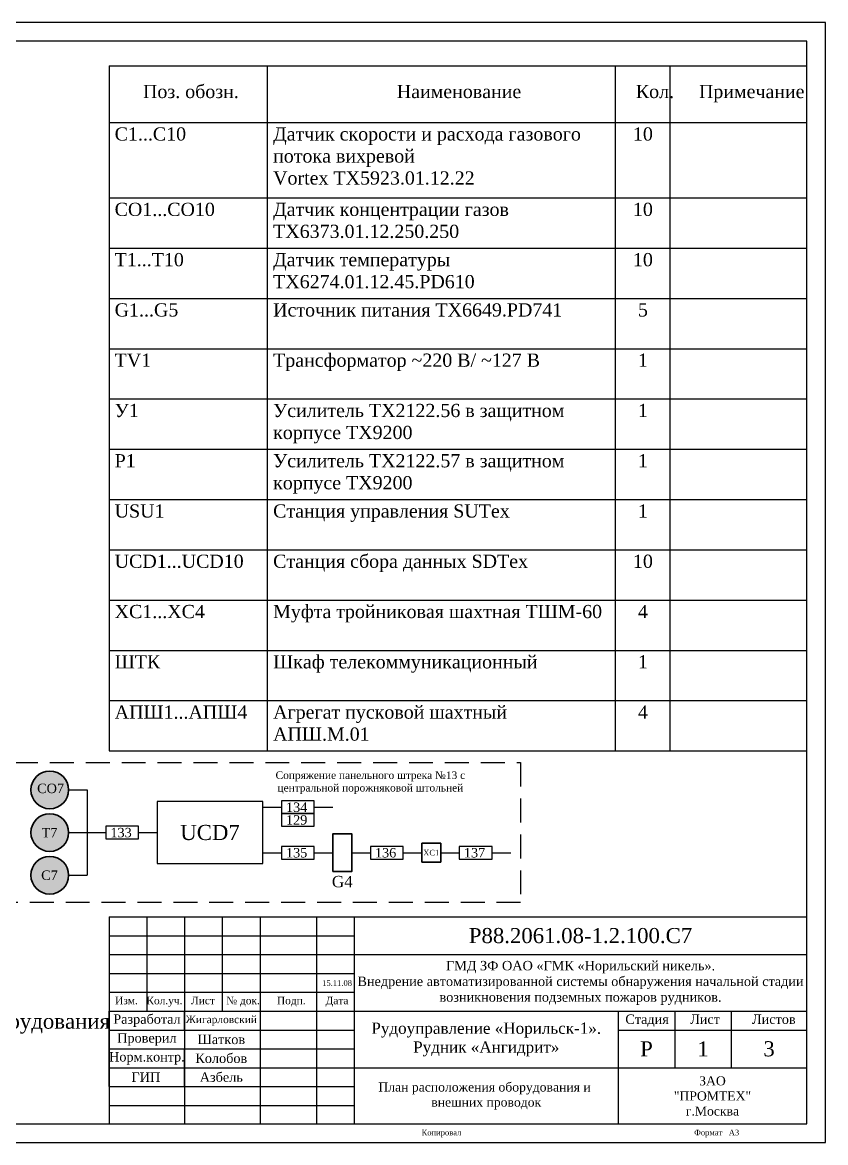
# Model space of a CAD drawing. Header units: millimetres. Extents: x 2309 to 3632, y -1063 to -766.
# Drawn here: x 2516.4 to 2729.4, y -1063.5 to -766.5 of the extents above; entities that cross this region are included whole.
import ezdxf

# ---------------------------------------------------------------- set-up
doc = ezdxf.new("R2010")
doc.units = ezdxf.units.MM
doc.header["$MEASUREMENT"] = 0
doc.linetypes.add('DASHED2', pattern=[9.525, 6.35, -3.175])
doc.linetypes.add('HIDDEN', pattern=[0.375, 0.25, -0.125])
for name, color, linetype, lineweight in [('1', 7, 'Continuous', 25), ('Подсистема Газовый контроль', 1, 'HIDDEN', 30), ('ФЗ вода', 1, 'Continuous', 40)]:
    doc.layers.add(name, color=color, linetype=linetype, lineweight=lineweight)
for name, color, linetype in [('вен.з.г.471', 7, 'Continuous'), ('ГВУ', 7, 'Continuous'), ('Д н2', 3, 'Continuous'), ('Раскраска позиций ПЛА', 7, 'Continuous')]:
    doc.layers.add(name, color=color, linetype=linetype)
doc.styles.add('ASHADE', font='simplex.shx', dxfattribs={"height": 0.2})
doc.styles.get("Standard").update_dxf_attribs({"font": 'TIMES.TTF'})

msp = doc.modelspace()

# ---------------------------------------------------------------- hatches: boundary and pattern name
at = {"layer": 'Д н2', "lineweight": 50}
h = msp.add_hatch(color=256, dxfattribs=at)
h.set_gradient(color1=(0, 255, 0), color2=(0, 255, 0), tint=1)
edge = h.paths.add_edge_path()
edge.add_arc((2523.6, -969.95), 5, 0, 360)
at = {"layer": 'Раскраска позиций ПЛА', "lineweight": 80}
h = msp.add_hatch(color=3, dxfattribs=at)
edge = h.paths.add_edge_path()
edge.add_arc((2523.6, -969.95), 5, 0, 360)
h = msp.add_hatch(color=3, dxfattribs=at)
edge = h.paths.add_edge_path()
edge.add_arc((2523.6, -981.26), 5, 0, 360)
h = msp.add_hatch(color=3, dxfattribs=at)
edge = h.paths.add_edge_path()
edge.add_arc((2523.6, -992.56), 5, 0, 360)

# ---------------------------------------------------------------- linework, layer by layer
at = {"linetype": 'Continuous', "lineweight": -3}
for p, q in [((2539.37, -778), (2724.37, -778)), ((2581.4, -959.6), (2581.4, -778)), ((2673.61, -959.6), (2673.61, -778)), ((2688.13, -959.6), (2688.13, -778.05)), ((2539.37, -812.99), (2724.37, -812.99)), ((2539.37, -826.32), (2724.37, -826.32)), ((2539.37, -839.64), (2724.37, -839.64)), ((2539.37, -839.64), (2724.37, -839.64)), ((2539.37, -839.64), (2581.4, -839.64)), ((2539.37, -839.64), (2724.37, -839.64)), ((2539.37, -852.97), (2724.37, -852.97)), ((2539.37, -852.97), (2724.37, -852.97)), ((2539.37, -866.3), (2724.37, -866.3)), ((2539.37, -879.63), (2724.37, -879.63)), ((2539.37, -892.96), (2724.37, -892.96)), ((2539.37, -906.28), (2688.13, -906.28)), ((2539.37, -906.28), (2724.37, -906.28)), ((2539.37, -919.61), (2724.37, -919.61)), ((2539.37, -932.94), (2724.37, -932.94)), ((2539.37, -932.94), (2724.37, -932.94)), ((2539.37, -932.94), (2724.37, -932.94)), ((2539.37, -946.27), (2724.37, -946.27)), ((2539.37, -946.27), (2724.37, -946.27)), ((2539.37, -946.27), (2724.37, -946.27)), ((2539.37, -946.27), (2724.37, -946.27)), ((2539.37, -959.6), (2724.37, -959.6)), ((2539.37, -959.6), (2724.37, -959.6)), ((2539.37, -959.6), (2724.37, -959.6)), ((2549.37, -1003.61), (2549.37, -1028.61)), ((2569.37, -1003.61), (2569.37, -1028.61)), ((2604.37, -1013.61), (2724.37, -1013.61)), ((2539.37, -1028.61), (2549.37, -1028.61)), ((2539.37, -1033.61), (2539.37, -1028.61)), ((2549.37, -1028.61), (2559.37, -1028.61)), ((2559.37, -1028.61), (2569.37, -1028.61)), ((2559.37, -1033.61), (2559.37, -1028.61)), ((2569.37, -1028.61), (2579.37, -1028.61)), ((2594.37, -1028.61), (2604.37, -1028.61)), ((2539.37, -1038.61), (2539.37, -1033.61)), ((2539.37, -1043.61), (2539.37, -1038.61)), ((2559.37, -1043.61), (2559.37, -1038.61)), ((2539.37, -1048.61), (2539.37, -1043.61)), ((2559.37, -1048.61), (2559.37, -1043.61)), ((2674.37, -1043.61), (2689.37, -1043.61)), ((2704.37, -1043.61), (2724.37, -1043.61))]:
    msp.add_line(p, q, dxfattribs=at)
at = {"lineweight": -3}
msp.add_line((2539.37, -778), (2539.37, -959.6), dxfattribs=at)
msp.add_line((2539.37, -793), (2724.37, -793))
for points in [[(2309.37, -1063.45), (2729.37, -1063.45), (2729.37, -766.45), (2309.37, -766.45)], [(2329.37, -1058.45), (2724.37, -1058.45), (2724.37, -771.45), (2329.37, -771.45)], [(2585.05, -976.21), (2593.76, -976.21), (2593.76, -972.87), (2585.05, -972.87)], [(2585.05, -979.56), (2593.76, -979.56), (2593.76, -976.21), (2585.05, -976.21)], [(2538.48, -982.93), (2547.19, -982.93), (2547.19, -979.58), (2538.48, -979.58)], [(2585.05, -988.27), (2593.76, -988.27), (2593.76, -984.92), (2585.05, -984.92)], [(2608.64, -988.27), (2617.35, -988.27), (2617.35, -984.92), (2608.64, -984.92)], [(2632.23, -988.27), (2640.94, -988.27), (2640.94, -984.92), (2632.23, -984.92)]]:
    msp.add_lwpolyline(points, close=True)
at = {"linetype": 'DASHED2'}
msp.add_lwpolyline([(2514.11, -962.7), (2648.48, -962.7), (2648.48, -999.82), (2514.11, -999.82)], close=True, dxfattribs=at)
at = {"layer": '1'}
for p, q in [((2539.37, -1003.61), (2724.37, -1003.61)), ((2539.37, -1003.61), (2539.37, -1058.61)), ((2559.37, -1003.61), (2559.37, -1058.61)), ((2579.37, -1003.61), (2579.37, -1058.61)), ((2594.37, -1003.61), (2594.37, -1058.61)), ((2604.37, -1003.61), (2604.37, -1058.61)), ((2539.37, -1008.61), (2604.37, -1008.61)), ((2539.37, -1013.61), (2604.37, -1013.61)), ((2539.37, -1018.61), (2604.37, -1018.61)), ((2539.37, -1023.61), (2604.37, -1023.61)), ((2539.37, -1028.61), (2604.37, -1028.61)), ((2604.37, -1028.61), (2724.37, -1028.61)), ((2674.37, -1028.61), (2674.37, -1058.45)), ((2689.37, -1028.61), (2689.37, -1043.61)), ((2704.37, -1028.61), (2704.37, -1043.61)), ((2539.37, -1033.61), (2604.37, -1033.61)), ((2674.37, -1033.61), (2724.37, -1033.61)), ((2539.37, -1038.61), (2604.37, -1038.61)), ((2539.37, -1043.61), (2724.37, -1043.61)), ((2539.37, -1048.61), (2604.37, -1048.61)), ((2539.37, -1053.61), (2604.37, -1053.61))]:
    msp.add_line(p, q, dxfattribs=at)
at = {"layer": 'вен.з.г.471', "color": 1}
for p, q in [((2528.6, -969.95), (2533.54, -969.95)), ((2533.54, -969.95), (2533.54, -992.56)), ((2580.11, -974.54), (2585.05, -974.54)), ((2593.76, -974.54), (2598.7, -974.54)), ((2528.6, -981.26), (2533.54, -981.26)), ((2533.54, -981.26), (2538.48, -981.26)), ((2547.19, -981.26), (2552.13, -981.26)), ((2580.11, -986.59), (2585.05, -986.59)), ((2593.76, -986.59), (2598.7, -986.59)), ((2603.7, -986.59), (2608.64, -986.59)), ((2617.35, -986.59), (2622.29, -986.59)), ((2627.29, -986.59), (2632.23, -986.59)), ((2640.94, -986.59), (2645.88, -986.59)), ((2528.6, -992.56), (2533.54, -992.56))]:
    msp.add_line(p, q, dxfattribs=at)
at = {"layer": 'Подсистема Газовый контроль', "color": 5, "linetype": 'Continuous'}
msp.add_lwpolyline([(2598.7, -991.59), (2603.7, -991.59), (2603.7, -981.59), (2598.7, -981.59)], close=True, dxfattribs=at)
at = {"layer": 'Подсистема Газовый контроль', "color": 3, "linetype": 'Continuous'}
msp.add_lwpolyline([(2622.29, -989.09), (2627.29, -989.09), (2627.29, -984.09), (2622.29, -984.09)], close=True, dxfattribs=at)
at = {"layer": 'Раскраска позиций ПЛА'}
msp.add_lwpolyline([(2552.13, -989.47), (2580.11, -989.47), (2580.11, -973.04), (2552.13, -973.04)], close=True, dxfattribs=at)
at = {"layer": 'Раскраска позиций ПЛА', "lineweight": 30}
for centre in [(2523.6, -969.95), (2523.6, -981.26), (2523.6, -992.56)]:
    msp.add_circle(centre, 5, dxfattribs=at)

# ---------------------------------------------------------------- texts
for s, insert, char_height, width, attachment_point in [('{\\fTimes New Roman|b1|i0|c204|p18;  \\fTimes New Roman|b0|i0|c204|p18;\\H0.875x;Поз. обозн.^I                             Наименование                       Кол.     Примечание}', (2545.32, -783.02), 4, 179.0538, 1), ('C1...С10', (2540.82, -794.28), 3.5, 39.6555, 1), ('Датчик скорости и расхода газового\\Pпотока вихревой \\PVortex ТХ5923.01.12.22', (2582.85, -794.28), 3.5, 95.2745, 1), ('10', (2680.92, -794.28), 3.5, 10.4724, 2), ('CO1...СО10', (2540.82, -814.27), 3.5, 39.6555, 1), ('Датчик концентрации газов  \\PТХ6373.01.12.250.250', (2582.85, -814.27), 3.5, 93.6825, 1), ('10', (2680.92, -814.27), 3.5, 10.4724, 2), ('T1...Т10', (2540.82, -827.6), 3.5, 39.6555, 1), ('Датчик температуры \\PТХ6274.01.12.45.PD610', (2582.85, -827.6), 3.5, 93.1299, 1), ('10', (2680.92, -827.6), 3.5, 10.4724, 2), ('G1...G5', (2540.82, -840.93), 3.5, 39.6555, 1), ('Источник питания ТХ6649.PD741', (2582.85, -840.93), 3.5, 96.0683, 1), ('5', (2680.92, -840.93), 3.5, 10.4724, 2), ('TV1', (2540.82, -854.26), 3.5, 39.6555, 1), ('Трансформатор ~220 В/ ~127 В', (2582.85, -854.26), 3.5, 96.0683, 1), ('1', (2680.92, -854.26), 3.5, 10.4724, 2), ('У1', (2540.82, -867.59), 3.5, 39.6555, 1), ('Усилитель TX2122.56 в защитном корпусе TX9200', (2582.85, -867.59), 3.5, 87.0689, 1), ('1', (2680.92, -867.59), 3.5, 10.4724, 2), ('Р1', (2540.82, -880.92), 3.5, 39.6555, 1), ('Усилитель TX2122.57 в защитном корпусе TX9200', (2582.85, -880.92), 3.5, 86.1422, 1), ('1', (2680.92, -880.92), 3.5, 10.4724, 2), ('{\\fTimes New Roman|b0|i0|c238|p18;U}SU1', (2540.82, -894.24), 3.5, 39.6555, 1), ('\\pt22.17;Станция управления SUTex', (2582.85, -894.24), 3.5, 97.2077, 1), ('{\\fTimes New Roman|b0|i0|c204|p18;1}', (2680.92, -894.24), 3.5, 10.4724, 2), ('UCD1...UCD10', (2540.82, -907.57), 3.5, 39.6555, 1), ('Станция сбора данных SDTex', (2582.85, -907.57), 3.5, 96.0683, 1), ('10', (2680.92, -907.57), 3.5, 10.4724, 2), ('Муфта тройниковая шахтная ТШМ-60', (2582.85, -920.9), 3.5, 96.0683, 1), ('XC1...XC4', (2540.82, -920.9), 3.5, 39.6555, 1), ('4', (2680.92, -920.9), 3.5, 10.4724, 2), ('ШТК', (2540.82, -934.23), 3.5, 39.6555, 1), ('Шкаф телекоммуникационный', (2582.85, -934.23), 3.5, 96.0683, 1), ('1', (2680.92, -934.23), 3.5, 10.4724, 2), ('Агрегат пусковой шахтный\\PАПШ.М.01', (2582.85, -947.56), 3.5, 96.0683, 1), ('АПШ1...АПШ4', (2540.82, -947.56), 3.5, 39.6555, 1), ('4', (2680.92, -947.56), 3.5, 10.4724, 2), ('UCD7', (2566.12, -981.26), 4, 27.9783, 5), ('Р88.2061.08-1.2.100.С7', (2664.37, -1008.61), 4, 120, 5), ('ГМД ЗФ ОАО «ГМК «Норильский никель». \\PВнедрение автоматизированной системы обнаружения начальной стадии {\\H1.3586x; }возникновения подземных пожаров рудников.{\\H1.2264x; }', (2664.37, -1021.11), 2.5, 120, 5), ('15.11.08', (2595.84, -1020.4), 1.5, 20.555, 1), ('{\\fTimes New Roman|b0|i0|c204|p18;Изм.   Кол.уч.   Лист    № док.      Подп.       Дата}', (2571.87, -1026.11), 2, 65, 5), ('{\\fTimes New Roman|b0|i0|c204|p18;- место установки оборудования}', (2455.86, -1029.26), 4, 95.2745, 1), ('{\\fTimes New Roman|b0|i0|c204|p18;Разработал}', (2549.37, -1031.11), 2.5, 20, 5), ('{\\fTimes New Roman|b0|i0|c204|p18;Жигарловский}', (2569.1, -1031.11), 2, 19.4561, 5), ('{\\fTimes New Roman|b0|i0|c204|p18;  Стадия      Лист         Листов}', (2674.37, -1031.11), 2.5, 50, 4), ('Рудоуправление «Норильск-1».\\PРудник «Ангидрит»{\\H1.3333x; }', (2639.37, -1036.11), 3, 70, 5), ('{\\fTimes New Roman|b0|i0|c204|p18;Проверил}', (2549.37, -1036.11), 2.5, 20, 5), ('Шатков', (2569.1, -1036.11), 2.5, 19.4561, 5), ('{\\fTimes New Roman|b0|i0|c204|p18;Норм.контр.}', (2549.37, -1041.11), 2.5, 20, 5), ('{\\fTimes New Roman|b0|i0|c204|p18;Р}', (2681.87, -1038.58), 4, 15, 5), ('1', (2696.87, -1038.61), 4, 15, 5), ('3', (2714.37, -1038.61), 4, 20, 5), ('Колобов', (2569.1, -1041.11), 2.5, 19.4561, 5), ('{\\fTimes New Roman|b0|i0|c204|p18;ГИП}', (2549.1, -1046.11), 2.5, 19.4561, 5), ('Азбель', (2569.1, -1046.11), 2.5, 19.4561, 5), ('План расположения оборудования и  внешних проводок', (2639.37, -1051.11), 2.4, 70, 5), ('{\\fTimes New Roman|b0|i0|c204|p18;ЗАО\\P"ПРОМТЕХ"\\Pг.Москва}', (2699.37, -1051.11), 2.4, 50, 5), ('Копировал                                                                                                             Формат   А3', (2664.34, -1061.03), 1.5, 120.062, 5)]:
    msp.add_mtext(s, dxfattribs=dict(insert=insert, char_height=char_height, width=width, attachment_point=attachment_point))
at = {"layer": 'ГВУ', "color": 0}
for s, insert, char_height, width, attachment_point in [('{\\C256;Сопряжение панельного штрека №13 с центральной порожняковой штольней}', (2608.65, -968.03), 2, 50.9014, 5), ('СО7', (2523.83, -969.56), 2.5, 7.9063, 5), ('134', (2586.26, -973.29), 2.5, 7.9063, 1), ('129', (2586.26, -976.64), 2.5, 7.9063, 1), ('Т7', (2523.54, -981.28), 2.5, 7.9063, 5), ('133', (2539.69, -980.01), 2.5, 7.9063, 1), ('135', (2586.26, -985.35), 2.5, 7.9063, 1), ('136', (2609.85, -985.35), 2.5, 7.9063, 1), ('XC1', (2624.79, -986.59), 1.5, 5, 5), ('137', (2633.44, -985.35), 2.5, 7.9063, 1), ('С7', (2523.54, -992.58), 2.5, 7.9063, 5)]:
    msp.add_mtext(s, dxfattribs=dict(at, insert=insert, char_height=char_height, width=width, attachment_point=attachment_point))
at = {"layer": 'ФЗ вода', "color": 0, "lineweight": 20, "insert": (2601.2, -994.27), "char_height": 3, "width": 14.716, "attachment_point": 5, "style": 'ASHADE'}
msp.add_mtext('{\\fTimes New Roman|b0|i0|c204|p18;G4}', dxfattribs=at)

doc.saveas('drawing.dxf')
